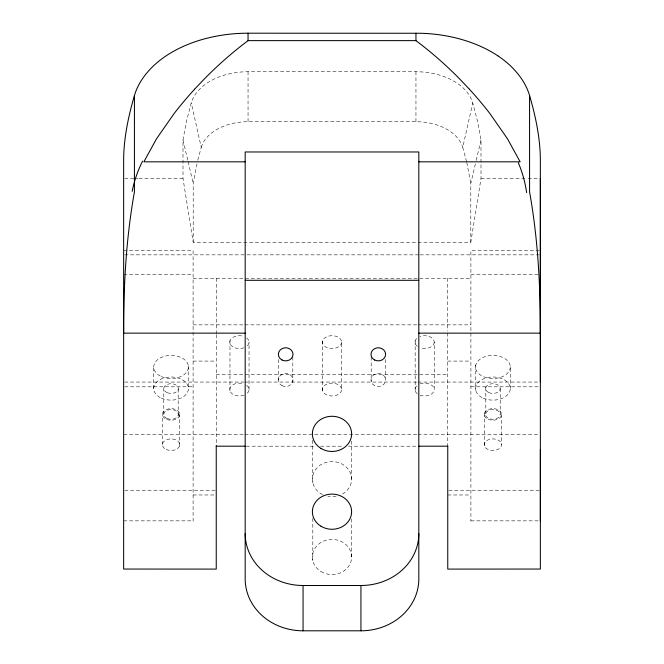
<?xml version="1.0" encoding="UTF-8"?>
<svg xmlns="http://www.w3.org/2000/svg" width="664" height="664" viewBox="0 0 664 664"><rect width="100%" height="100%" fill="white"/><g stroke="black" fill="none" stroke-linecap="round" stroke-linejoin="round"><path stroke-width="0.5" stroke-dasharray="3.32 2.49" d="M153.733 388.564L153.733 366.976M162.414 444.689L162.414 414.419M163.776 414.419L163.776 388.564M249.041 389.56L249.041 342.126M419.98 395.196A9.645 6.424 0 0 0 434.248 389.56L434.248 342.126A9.645 6.424 0 0 0 419.98 336.49M501.586 414.419L501.586 444.689A8.682 5.785 0 0 1 488.563 449.694A8.682 5.785 0 0 1 488.563 439.676A8.682 5.785 0 0 1 501.586 444.689M322.571 340.79L322.571 390.897M415.174 340.79L415.174 390.897M178.201 415.589L178.201 387.394M179.521 446.067L179.521 413.033M312.644 440.323L312.81 482.819M484.479 413.033L484.479 446.067M188.219 386.656L188.219 365.075M182.998 139.971L186.327 121.794L191.24 102.903A57.876 38.545 0 0 1 248.046 71.745L415.954 71.745A57.876 38.545 0 0 1 472.76 102.903L477.789 122.292L481.002 139.971L481.002 178.516L470.793 242.277L193.207 242.277L182.998 178.516L182.998 139.971L187.779 160.356M193.207 242.277L193.207 183.455L197.424 161.676M466.593 161.725L462.742 147.383L472.76 102.903M470.793 242.277L470.793 183.455L475.573 163.07M476.212 160.356L481.002 139.971M197.789 160.19L201.258 147.383L191.24 102.903M201.258 147.383A47.675 31.747 0 0 1 248.046 121.719L415.954 121.719A47.675 31.747 0 0 1 462.742 147.383M124.666 178.516L137.971 178.516M138.992 178.516L182.998 178.516M481.002 178.516L527.05 178.516M528.079 178.516L540.355 178.516M123.645 250.527L193.1 250.527L193.1 521.174M539.317 250.527L470.901 250.527L470.901 521.174M124.683 254.843L245.962 254.843M247 254.843L419.075 254.843M420.113 254.843L539.317 254.843M123.645 274.39L193.1 274.39M470.901 274.39L540.355 274.39M193.1 278.307L470.901 278.307M193.1 324.854L243.887 324.854M244.925 324.854L417 324.854M418.038 324.854L470.901 324.854M193.1 361.083L216.248 361.083M447.752 361.083L470.901 361.083M216.248 374.479L447.752 374.479M124.683 382.066L243.887 382.066M244.925 382.066L417 382.066M418.038 382.066L539.317 382.066M124.683 386.805L193.1 386.805M470.901 386.805L540.355 386.805M123.645 434.663L243.887 434.663M244.925 434.663L417 434.663M418.038 434.663L539.326 434.663M246.219 446.191L315.466 446.191M320.629 446.191L343.371 446.191M348.534 446.191L417.781 446.191M124.674 490.239L215.219 490.239M448.781 490.239L539.326 490.239M193.1 494.971L215.244 494.971M447.752 494.979L470.901 494.979M123.645 520.85L193.1 520.85M470.901 520.85L540.355 520.85M466.775 162.489L470.793 183.455M188.103 161.709L193.207 183.455M510.267 366.976A17.364 11.562 0 0 1 484.222 376.986A17.364 11.562 0 0 1 484.222 356.958A17.364 11.562 0 0 1 510.267 366.976L510.267 388.564M500.224 388.564L500.224 414.419A7.321 4.872 0 0 1 489.244 418.644A7.321 4.872 0 0 1 489.244 410.194A7.321 4.872 0 0 1 500.224 414.419M485.799 387.394L485.799 415.589M475.781 365.075L475.781 390.465M447.752 278.307L447.752 330.996M447.752 333.021L447.752 446.191M415.954 71.745L415.954 121.719M385.618 359.456L385.618 379.974A7.321 6.557 0 0 1 374.645 385.659A7.321 6.557 0 0 1 374.645 374.297A7.321 6.557 0 0 1 385.618 379.974M371.193 356.925L371.193 381.543M351.621 441.07L351.621 479.167M351.621 518.899L351.621 556.996M341.645 342.126A9.645 6.424 0 0 1 327.178 347.687A9.645 6.424 0 0 1 327.178 336.565A9.645 6.424 0 0 1 341.645 342.126L341.645 389.56A9.645 6.424 0 0 1 327.178 395.121A9.645 6.424 0 0 1 327.178 383.999A9.645 6.424 0 0 1 341.645 389.56M312.81 518.327L312.81 560.648M292.807 356.925L292.807 381.543M278.382 359.456L278.382 379.974M248.046 71.745L248.046 121.719M229.968 340.79L229.968 390.897M216.248 278.307L216.248 333.859M216.248 334.722L216.248 446.191M322.596 494.605A19.621 17.588 0 0 1 316.869 467.971A19.621 17.588 0 0 1 347.131 467.971A19.621 17.588 0 0 1 341.404 494.605M336.167 496.348A19.621 17.588 0 0 1 327.833 496.348M419.98 383.925A9.645 6.424 0 0 1 434.248 389.56M417.316 393.769A9.645 6.424 0 0 1 417.316 385.352M246.684 385.352A9.645 6.424 0 0 1 246.684 393.769M244.02 395.196A9.645 6.424 0 0 1 229.752 389.56A9.645 6.424 0 0 1 244.02 383.925M246.684 337.918A9.645 6.424 0 0 1 246.684 346.334M244.02 347.762A9.645 6.424 0 0 1 229.752 342.126A9.645 6.424 0 0 1 244.02 336.49M434.248 342.126A9.645 6.424 0 0 1 419.98 347.762M417.316 346.334A9.645 6.424 0 0 1 417.316 337.918M488.04 419.208A8.682 5.785 0 0 0 501.569 414.834A8.682 5.785 0 0 0 489.111 409.215A8.682 5.785 0 0 0 488.04 419.208M166.755 419.432A8.682 5.785 0 0 0 179.778 414.419A8.682 5.785 0 0 0 166.755 409.414A8.682 5.785 0 0 0 166.755 419.432M282.042 385.659A7.321 6.557 0 0 0 293.015 379.974A7.321 6.557 0 0 0 282.042 374.297A7.321 6.557 0 0 0 282.042 385.659M166.224 449.478A8.682 5.785 0 0 0 179.753 445.096A8.682 5.785 0 0 0 167.303 439.485A8.682 5.785 0 0 0 166.224 449.478M321.002 571.555A19.621 17.588 0 0 0 351.571 558.25A19.621 17.588 0 0 0 323.426 541.177A19.621 17.588 0 0 0 321.002 571.555M161.36 398.134A17.364 11.562 0 0 0 188.41 389.386A17.364 11.562 0 0 0 163.51 378.156A17.364 11.562 0 0 0 161.36 398.134M161.36 376.554A17.364 11.562 0 0 0 188.41 367.798A17.364 11.562 0 0 0 163.51 356.576A17.364 11.562 0 0 0 161.36 376.554M167.436 392.781A7.321 4.872 0 0 0 178.408 388.564A7.321 4.872 0 0 0 167.436 384.34A7.321 4.872 0 0 0 167.436 392.781M483.176 398.134A17.364 11.562 0 0 0 510.226 389.386A17.364 11.562 0 0 0 485.318 378.156A17.364 11.562 0 0 0 483.176 398.134M488.804 392.598A7.321 4.872 0 0 0 500.208 388.913A7.321 4.872 0 0 0 489.708 384.174A7.321 4.872 0 0 0 488.804 392.598M167.436 418.644A7.321 4.872 0 0 0 178.408 414.419A7.321 4.872 0 0 0 167.436 410.194A7.321 4.872 0 0 0 167.436 418.644"/><path stroke-width="1" d="M497.959 55.892A115.66 77.032 0 0 0 462.119 39.624L460.343 39.101A115.295 76.792 0 0 0 453.529 37.383L450.101 36.644A116.001 77.256 0 0 0 420.885 33.266L248.046 33.2A115.743 77.082 0 0 0 205.317 38.67L203.657 39.101A115.719 77.065 0 0 0 167.444 54.979L166.042 55.892A115.943 77.215 0 0 0 148.371 71.172L146.088 73.862A116.059 77.298 0 0 0 135.481 92.304L134.435 95.516L134.427 191.921C126.077 238.492 123.512 285.893 123.645 333.145L245.182 333.145M248.046 33.2L248.046 40.629L415.954 40.629L415.954 33.2M540.355 521.174L540.355 449.711M540.355 382.066L540.355 160.373C540.297 138.336 535.69 116.59 529.565 95.516A116.001 77.256 0 0 0 513.446 68.84L512.591 67.911A115.702 77.057 0 0 0 498.93 56.548L498.199 56.058M134.435 95.516C129.048 114.067 124.849 133.09 123.844 152.429A358.593 238.824 0 0 0 123.645 160.373L123.645 569.048L216.248 569.098L216.248 445.644M194.577 89.225L204.578 78.692A223.552 105.285 -53.3 0 1 247.929 40.77M245.182 161.825L143.864 161.825L156.53 138.768L174.117 113.536A180.376 84.95 -53.3 0 1 194.585 89.242M418.818 161.825L520.136 161.825L507.47 138.768L489.883 113.536A180.376 84.95 53.3 0 0 469.415 89.242M245.182 280.299L418.818 280.299M418.818 333.145L540.355 333.145C540.488 285.893 537.923 238.484 529.573 191.921L529.565 95.516M216.248 446.191L245.182 446.191M418.818 446.191L447.752 446.191M245.182 533.615A57.876 51.883 0 0 0 303.058 585.499L360.942 585.499A57.876 51.883 0 0 0 418.818 533.615M303.058 630.8L360.942 630.8A57.876 51.883 0 0 0 418.818 578.917L418.818 151.973L245.182 151.973L245.182 578.917A57.876 51.883 0 0 0 303.058 630.8L303.058 585.499M469.423 89.225L459.422 78.692A223.552 105.285 53.3 0 0 416.071 40.77M540.355 178.516L540.355 569.048L447.752 569.098L447.752 445.984M360.942 585.499L360.942 630.8M518.352 162.788A130.293 117.453 -59.2 0 1 526.643 192.66M132.186 191.348A130.293 121.686 38.4 0 1 142.586 161.136M282.042 360.012A7.321 6.557 0 0 0 293.015 354.327A7.321 6.557 0 0 0 282.042 348.65A7.321 6.557 0 0 0 282.042 360.012M374.645 360.012A7.321 6.557 0 0 0 385.618 354.327A7.321 6.557 0 0 0 374.645 348.65A7.321 6.557 0 0 0 374.645 360.012M321.002 448.432A19.621 17.588 0 0 0 351.571 435.119A19.621 17.588 0 0 0 323.426 418.046A19.621 17.588 0 0 0 321.002 448.432M321.002 526.253A19.621 17.588 0 0 0 351.571 512.948A19.621 17.588 0 0 0 323.426 495.875A19.621 17.588 0 0 0 321.002 526.253"/></g></svg>
